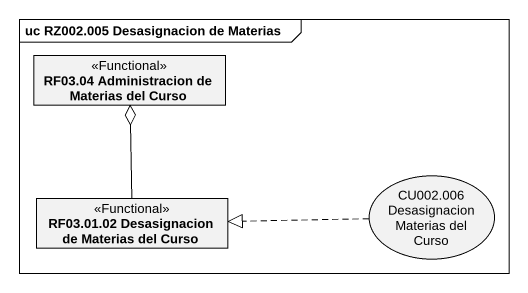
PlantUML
@startuml
mainframe uc RZ002.005 Desasignacion de Materias
allowmixing
hide circle
hide empty members
class "RF03.04 Administracion de Materias del Curso" as RF03_04_Administracion_de <<Functional>>
usecase "CU002.006 Desasignacion Materias del Curso" as CU002_006_Desasignacion
class "RF03.01.02 Desasignacion de Materias del Curso" as RF03_01_02_Desasignacion_de <<Functional>>
CU002_006_Desasignacion .left.|> RF03_01_02_Desasignacion_de
RF03_01_02_Desasignacion_de -up-o RF03_04_Administracion_de
@enduml
